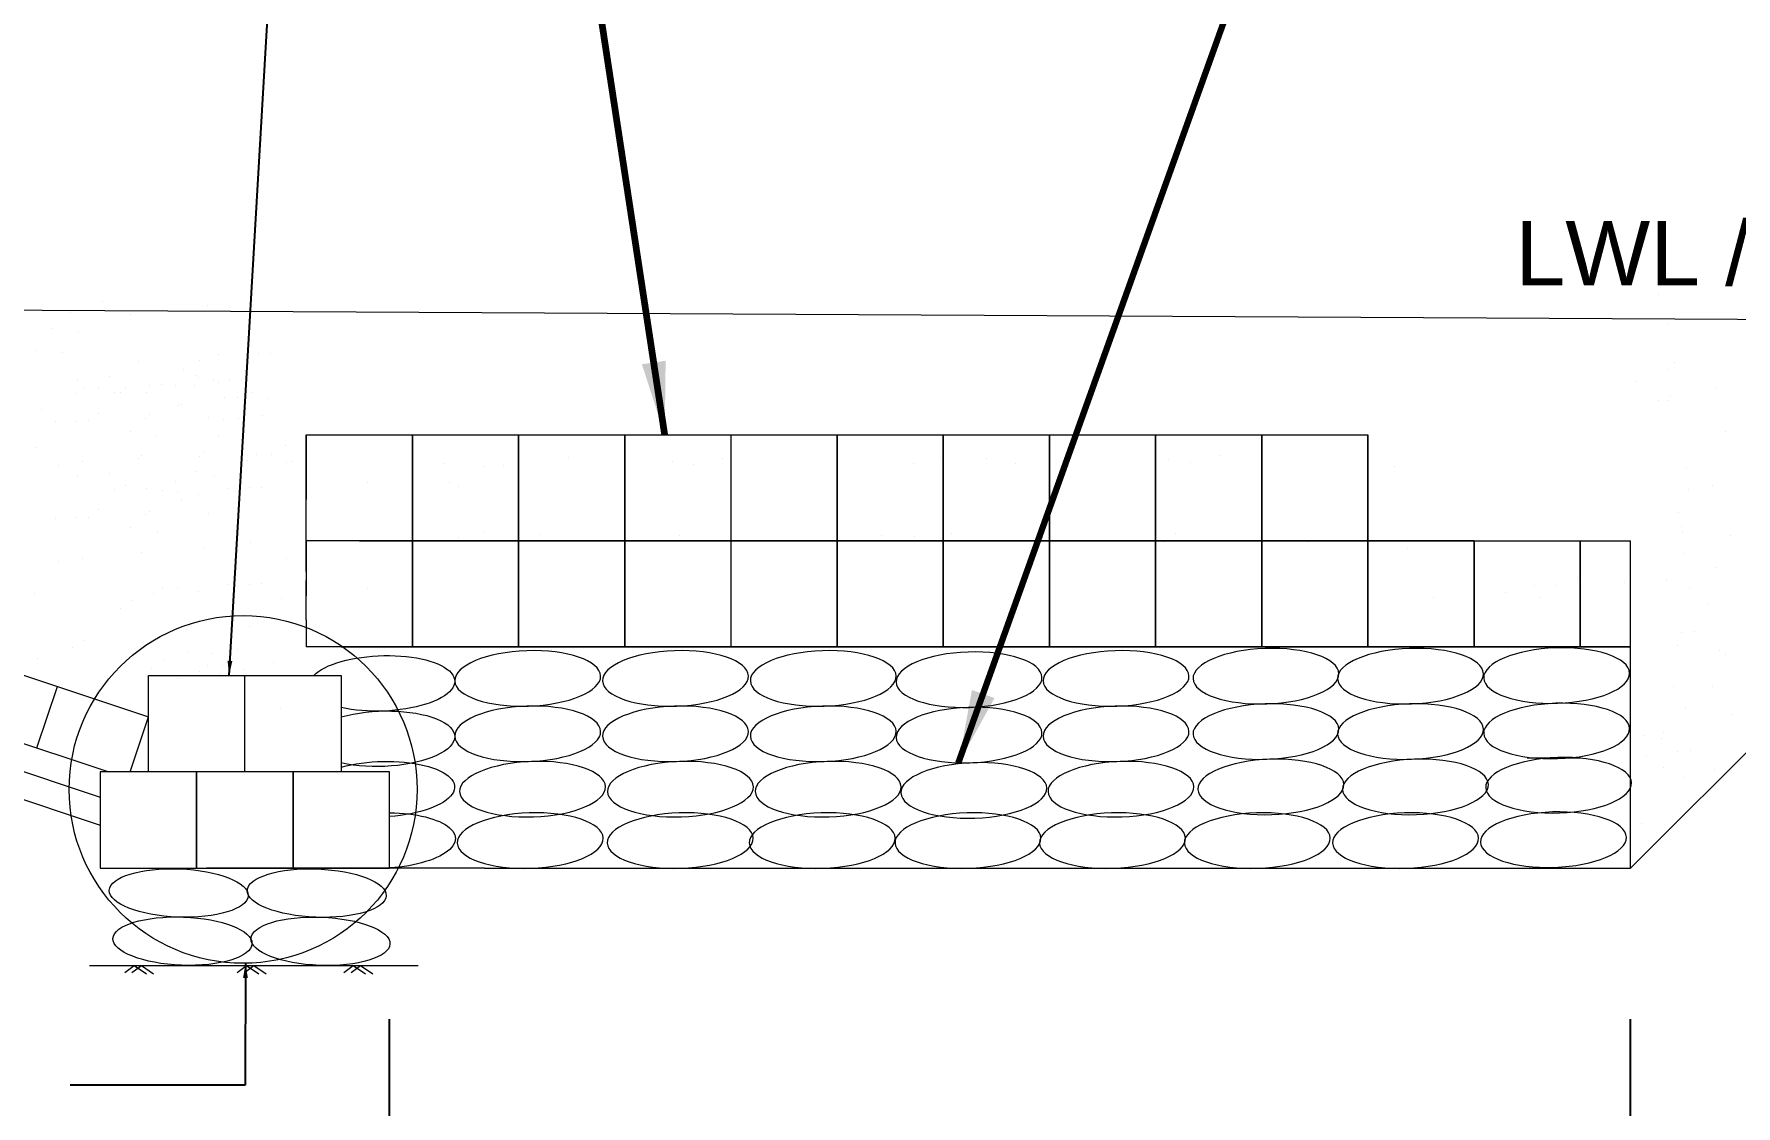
# Model space of a CAD drawing. Header units: inches. Extents: x 15 to 141071, y -30183 to 14738.
# Drawn here: x 70330.1 to 70351.06, y -9490.8 to -9477.59 of the extents above; entities that cross this region are included whole.
import ezdxf

# ---------------------------------------------------------------- set-up
doc = ezdxf.new("R2010")
doc.units = ezdxf.units.IN
doc.header["$MEASUREMENT"] = 0
doc.header["$PDMODE"] = 3
doc.layers.add('LINE', color=7, linetype='Continuous')
doc.styles.add('Arial-200', font='arial.ttf')
doc.styles.get("Standard").update_dxf_attribs({"font": 'arial.ttf'})
doc.dimstyles.get("Standard").update_dxf_attribs({"dimtxt": 0.18, "dimasz": 0.18, "dimexe": 0.18, "dimexo": 0.0625, "dimgap": 0.09, "dimtad": 0, "dimtih": 1, "dimtoh": 1, "dimdec": 4, "dimzin": 0, "dimdsep": 46, "dimtxsty": 'Standard', "dimcen": 0.09, "dimadec": 0, "dimazin": 0, "dimtfac": 1, "dimtdec": 4, "dimtofl": 0, "dimtmove": 0, "dimatfit": 3, "dimfxl": 1, "dimtolj": 1, "dimtzin": 0, "dimarcsym": 0})

# ---------------------------------------------------------------- blocks, each defined once
blk = doc.blocks.new('*D77')
at = {"layer": 'Defpoints', "color": 0, "ltscale": 0.5, "transparency": 16777216}
for p in [(70349.763, -9491.73), (70334.479, -9493.283), (70349.763, -9493.283)]:
    blk.add_point(p, dxfattribs=at)
at = {"layer": 'LINE', "color": 7, "ltscale": 0.5, "transparency": 16777216}
for p, q in [((70334.479, -9492.283), (70334.479, -9489.73)), ((70349.763, -9492.283), (70349.763, -9489.73)), ((70335.379, -9491.73), (70337.233, -9491.73)), ((70348.863, -9491.73), (70347.009, -9491.73))]:
    blk.add_line(p, q, dxfattribs=at)
for points in [[(70335.379, -9491.58), (70335.379, -9491.88), (70334.479, -9491.73)], [(70348.863, -9491.58), (70348.863, -9491.88), (70349.763, -9491.73)]]:
    blk.add_solid(points, dxfattribs=at)
at = {"layer": 'LINE', "color": 7, "lineweight": 20, "ltscale": 0.5, "transparency": 16777216, "insert": (70342.121, -9491.73), "char_height": 1.2, "attachment_point": 5}
blk.add_mtext('\\A1;77 m to 30 m ', dxfattribs=at)

msp = doc.modelspace()

# ---------------------------------------------------------------- linework, layer by layer
at = {"linetype": 'ByBlock', "lineweight": 20, "ltscale": 0.5}
for p, q in [((70333.452204, -9484.213975), (70333.454694, -9482.528997)), ((70333.452204, -9484.213975), (70333.454694, -9482.528997)), ((70333.454256, -9484.810363), (70333.455695, -9483.836416)), ((70333.454256, -9484.810363), (70333.455695, -9483.836416)), ((70349.762928, -9485.143835), (70349.762928, -9483.836416)), ((70349.762928, -9485.143835), (70349.762928, -9483.836416)), ((70349.762928, -9487.871645), (70349.762928, -9484.62637)), ((70349.762928, -9487.871645), (70349.762928, -9484.62637)), ((70335.647192, -9487.871645), (70336.510969, -9487.871645)), ((70335.647192, -9487.871645), (70336.510969, -9487.871645)), ((70330.784561, -9489.069953), (70334.832366, -9489.069953))]:
    msp.add_line(p, q, dxfattribs=at)
at = {"color": 0, "linetype": 'Continuous', "lineweight": 20, "ltscale": 0.5}
for p, q in [((70333.454694, -9482.528997), (70346.528887, -9482.528997)), ((70333.454694, -9482.528997), (70346.528887, -9482.528997)), ((70333.454256, -9484.810363), (70333.454256, -9485.143835)), ((70333.885444, -9485.143835), (70333.454256, -9485.143835)), ((70349.762928, -9485.143839), (70333.885444, -9485.143835)), ((70349.762928, -9485.143839), (70333.885444, -9485.143835)), ((70330.137537, -9486.389447), (70330.390069, -9485.632328)), ((70330.137537, -9486.389447), (70330.390069, -9485.632328)), ((70331.283316, -9486.683645), (70331.509444, -9486.005688)), ((70331.283316, -9486.683645), (70331.509444, -9486.005688))]:
    msp.add_line(p, q, dxfattribs=at)
at = {"linetype": 'ByBlock', "lineweight": 20, "ltscale": 0.5}
for points in [[(70331.509444, -9486.683645), (70331.509444, -9485.495645), (70333.885444, -9485.495645), (70333.885444, -9486.683645), (70332.697444, -9486.683645), (70332.697444, -9485.495645)], [(70331.509444, -9486.683645), (70331.509444, -9485.495645), (70333.885444, -9485.495645), (70333.885444, -9486.683645), (70332.697444, -9486.683645), (70332.697444, -9485.495645)], [(70331.218028, -9489.154798), (70331.334109, -9489.069953), (70331.484586, -9489.171984)], [(70331.307385, -9489.154798), (70331.423466, -9489.069953), (70331.573944, -9489.171984)], [(70332.603026, -9489.154798), (70332.719106, -9489.069953), (70332.869584, -9489.171984)], [(70332.692383, -9489.154798), (70332.808464, -9489.069953), (70332.958941, -9489.171984)], [(70333.91597, -9489.154798), (70334.03205, -9489.069953), (70334.182528, -9489.171984)], [(70334.005327, -9489.154798), (70334.121408, -9489.069953), (70334.271885, -9489.171984)]]:
    msp.add_lwpolyline(points, dxfattribs=at)
for points in [[(70330.915444, -9487.871645), (70332.103444, -9487.871645), (70332.103444, -9486.683645), (70330.915444, -9486.683645)], [(70330.915444, -9487.871645), (70332.103444, -9487.871645), (70332.103444, -9486.683645), (70330.915444, -9486.683645)], [(70332.103444, -9487.871645), (70333.291444, -9487.871645), (70333.291444, -9486.683645), (70332.103444, -9486.683645)], [(70332.103444, -9487.871645), (70333.291444, -9487.871645), (70333.291444, -9486.683645), (70332.103444, -9486.683645)], [(70333.291444, -9487.871645), (70334.479444, -9487.871645), (70334.479444, -9486.683645), (70333.291444, -9486.683645)], [(70333.291444, -9487.871645), (70334.479444, -9487.871645), (70334.479444, -9486.683645), (70333.291444, -9486.683645)]]:
    msp.add_lwpolyline(points, close=True, dxfattribs=at)
at = {"layer": 'LINE', "color": 7, "lineweight": 20, "ltscale": 0.5}
for p, q in [((70307.687143, -9478.059918), (70331.509444, -9486.005688)), ((70307.687143, -9478.059918), (70331.509444, -9486.005688)), ((70307.36747, -9478.794014), (70331.021459, -9486.683645)), ((70307.36747, -9478.794014), (70331.021459, -9486.683645)), ((70307.314162, -9479.122312), (70330.915444, -9486.994363)), ((70307.314162, -9479.122312), (70330.915444, -9486.994363)), ((70307.260855, -9479.45061), (70330.915444, -9487.340441)), ((70307.260855, -9479.45061), (70330.915444, -9487.340441)), ((70330.943986, -9480.886389), (70330.943986, -9480.886389)), ((70330.943986, -9480.886389), (70330.943986, -9480.886389)), ((70332.241209, -9480.932853), (70332.241209, -9480.932853)), ((70332.241209, -9480.932853), (70332.241209, -9480.932853)), ((70350.101507, -9480.804024), (70350.101507, -9480.804024)), ((70350.101507, -9480.804024), (70350.101507, -9480.804024)), ((70330.551274, -9481.017557), (70330.551274, -9481.017557)), ((70330.551274, -9481.017557), (70330.551274, -9481.017557)), ((70331.287142, -9481.045213), (70331.287142, -9481.045213)), ((70331.287142, -9481.045213), (70331.287142, -9481.045213)), ((70349.762928, -9487.871645), (70356.496065, -9481.138509)), ((70349.762928, -9487.871645), (70356.496065, -9481.138509)), ((70350.227557, -9481.153998), (70350.227557, -9481.153998)), ((70350.227557, -9481.153998), (70350.227557, -9481.153998)), ((70330.32493, -9481.219439), (70330.32493, -9481.219439)), ((70330.32493, -9481.219439), (70330.32493, -9481.219439)), ((70330.64733, -9481.272999), (70330.64733, -9481.272999)), ((70330.64733, -9481.272999), (70330.64733, -9481.272999)), ((70330.129164, -9481.494205), (70330.129164, -9481.494205)), ((70330.129164, -9481.494205), (70330.129164, -9481.494205)), ((70330.457398, -9481.520523), (70330.457398, -9481.520523)), ((70330.457398, -9481.520523), (70330.457398, -9481.520523)), ((70332.368434, -9481.535954), (70332.368434, -9481.535954)), ((70332.368434, -9481.535954), (70332.368434, -9481.535954)), ((70332.868292, -9481.530285), (70332.868292, -9481.530285)), ((70332.868292, -9481.530285), (70332.868292, -9481.530285)), ((70333.016721, -9481.523804), (70333.016721, -9481.523804)), ((70333.016721, -9481.523804), (70333.016721, -9481.523804)), ((70331.385289, -9481.628009), (70331.385289, -9481.628009)), ((70331.385289, -9481.628009), (70331.385289, -9481.628009)), ((70331.942931, -9481.73045), (70331.942931, -9481.73045)), ((70331.942931, -9481.73045), (70331.942931, -9481.73045)), ((70332.086352, -9481.79518), (70332.086352, -9481.79518)), ((70332.086352, -9481.79518), (70332.086352, -9481.79518)), ((70332.142007, -9481.614179), (70332.142007, -9481.614179)), ((70332.142007, -9481.614179), (70332.142007, -9481.614179)), ((70332.73307, -9481.655026), (70332.73307, -9481.655026)), ((70332.73307, -9481.655026), (70332.73307, -9481.655026)), ((70350.227902, -9481.726388), (70350.227902, -9481.726388)), ((70350.227902, -9481.726388), (70350.227902, -9481.726388)), ((70350.306461, -9481.638129), (70350.306461, -9481.638129)), ((70350.306461, -9481.638129), (70350.306461, -9481.638129)), ((70330.635758, -9481.853455), (70330.635758, -9481.853455)), ((70330.635758, -9481.853455), (70330.635758, -9481.853455)), ((70330.718005, -9481.954855), (70330.718005, -9481.954855)), ((70330.718005, -9481.954855), (70330.718005, -9481.954855)), ((70330.898581, -9481.961977), (70330.898581, -9481.961977)), ((70330.898581, -9481.961977), (70330.898581, -9481.961977)), ((70331.028299, -9481.816294), (70331.028299, -9481.816294)), ((70331.028299, -9481.816294), (70331.028299, -9481.816294)), ((70331.161092, -9482.002659), (70331.161092, -9482.002659)), ((70331.161092, -9482.002659), (70331.161092, -9482.002659)), ((70331.224751, -9481.96448), (70331.224751, -9481.96448)), ((70331.224751, -9481.96448), (70331.224751, -9481.96448)), ((70331.487263, -9482.005161), (70331.487263, -9482.005161)), ((70331.487263, -9482.005161), (70331.487263, -9482.005161)), ((70331.519522, -9481.91986), (70331.519522, -9481.91986)), ((70331.519522, -9481.91986), (70331.519522, -9481.91986)), ((70331.667951, -9481.91338), (70331.667951, -9481.91338)), ((70331.667951, -9481.91338), (70331.667951, -9481.91338)), ((70331.845693, -9481.922363), (70331.845693, -9481.922363)), ((70331.845693, -9481.922363), (70331.845693, -9481.922363)), ((70332.071778, -9481.922564), (70332.071778, -9481.922564)), ((70332.071778, -9481.922564), (70332.071778, -9481.922564)), ((70332.123304, -9481.828433), (70332.123304, -9481.828433)), ((70332.123304, -9481.828433), (70332.123304, -9481.828433)), ((70332.317648, -9481.84981), (70332.317648, -9481.84981)), ((70332.317648, -9481.84981), (70332.317648, -9481.84981)), ((70332.368535, -9481.882791), (70332.368535, -9481.882791)), ((70332.368535, -9481.882791), (70332.368535, -9481.882791)), ((70332.510359, -9481.864888), (70332.510359, -9481.864888)), ((70332.510359, -9481.864888), (70332.510359, -9481.864888)), ((70332.658788, -9481.858408), (70332.658788, -9481.858408)), ((70332.658788, -9481.858408), (70332.658788, -9481.858408)), ((70332.789733, -9482.003868), (70332.789733, -9482.003868)), ((70332.789733, -9482.003868), (70332.789733, -9482.003868)), ((70349.834876, -9481.873799), (70349.834876, -9481.873799)), ((70349.834876, -9481.873799), (70349.834876, -9481.873799)), ((70350.803151, -9481.960664), (70350.803151, -9481.960664)), ((70350.803151, -9481.960664), (70350.803151, -9481.960664)), ((70330.608483, -9482.02629), (70330.608483, -9482.02629)), ((70330.608483, -9482.02629), (70330.608483, -9482.02629)), ((70331.088633, -9482.014619), (70331.088633, -9482.014619)), ((70331.088633, -9482.014619), (70331.088633, -9482.014619)), ((70331.881846, -9482.170088), (70331.881846, -9482.170088)), ((70331.881846, -9482.170088), (70331.881846, -9482.170088)), ((70331.91152, -9482.152116), (70331.91152, -9482.152116)), ((70331.91152, -9482.152116), (70331.91152, -9482.152116)), ((70332.45263, -9482.072579), (70332.45263, -9482.072579)), ((70332.45263, -9482.072579), (70332.45263, -9482.072579)), ((70332.601059, -9482.066098), (70332.601059, -9482.066098)), ((70332.601059, -9482.066098), (70332.601059, -9482.066098)), ((70332.678593, -9482.126381), (70332.678593, -9482.126381)), ((70332.678593, -9482.126381), (70332.678593, -9482.126381)), ((70332.973521, -9482.079501), (70332.973521, -9482.079501)), ((70332.973521, -9482.079501), (70332.973521, -9482.079501)), ((70350.101507, -9482.111444), (70350.101507, -9482.111444)), ((70350.101507, -9482.111444), (70350.101507, -9482.111444)), ((70350.227902, -9482.111712), (70350.227902, -9482.111712)), ((70350.227902, -9482.111712), (70350.227902, -9482.111712)), ((70350.253084, -9482.042024), (70350.253084, -9482.042024)), ((70350.253084, -9482.042024), (70350.253084, -9482.042024)), ((70330.193062, -9482.221075), (70330.193062, -9482.221075)), ((70330.193062, -9482.221075), (70330.193062, -9482.221075)), ((70330.361544, -9482.368851), (70330.361544, -9482.368851)), ((70330.361544, -9482.368851), (70330.361544, -9482.368851)), ((70330.624178, -9482.363913), (70330.624178, -9482.363913)), ((70330.624178, -9482.363913), (70330.624178, -9482.363913)), ((70330.772607, -9482.357433), (70330.772607, -9482.357433)), ((70330.772607, -9482.357433), (70330.772607, -9482.357433)), ((70330.8987, -9482.262143), (70330.8987, -9482.262143)), ((70330.8987, -9482.262143), (70330.8987, -9482.262143)), ((70331.473192, -9482.326845), (70331.473192, -9482.326845)), ((70331.473192, -9482.326845), (70331.473192, -9482.326845)), ((70331.518807, -9482.283284), (70331.518807, -9482.283284)), ((70331.518807, -9482.283284), (70331.518807, -9482.283284)), ((70332.254675, -9482.31094), (70332.254675, -9482.31094)), ((70332.254675, -9482.31094), (70332.254675, -9482.31094)), ((70332.4318, -9482.338471), (70332.4318, -9482.338471)), ((70332.4318, -9482.338471), (70332.4318, -9482.338471)), ((70332.620864, -9482.334071), (70332.620864, -9482.334071)), ((70332.620864, -9482.334071), (70332.620864, -9482.334071)), ((70332.915792, -9482.287192), (70332.915792, -9482.287192)), ((70332.915792, -9482.287192), (70332.915792, -9482.287192)), ((70331.292463, -9482.485166), (70331.292463, -9482.485166)), ((70331.292463, -9482.485166), (70331.292463, -9482.485166)), ((70331.614864, -9482.538726), (70331.614864, -9482.538726)), ((70331.614864, -9482.538726), (70331.614864, -9482.538726)), ((70332.374071, -9482.546162), (70332.374071, -9482.546162)), ((70332.374071, -9482.546162), (70332.374071, -9482.546162)), ((70333.454694, -9482.528997), (70333.454694, -9483.182706)), ((70333.454694, -9482.528997), (70333.454694, -9483.182706)), ((70334.762113, -9482.528997), (70334.762113, -9483.182706)), ((70334.762113, -9483.182706), (70334.762113, -9482.528997)), ((70334.762113, -9482.528997), (70334.762113, -9483.182706)), ((70334.762113, -9483.182706), (70334.762113, -9482.528997)), ((70336.069533, -9482.528997), (70336.069533, -9483.182706)), ((70336.069533, -9483.182706), (70336.069533, -9482.528997)), ((70336.069533, -9482.528997), (70336.069533, -9483.182706)), ((70336.069533, -9483.182706), (70336.069533, -9482.528997)), ((70337.376952, -9482.528997), (70337.376952, -9483.182707)), ((70337.376952, -9483.182707), (70337.376952, -9482.528997)), ((70337.376952, -9482.528997), (70337.376952, -9483.182707)), ((70337.376952, -9483.182707), (70337.376952, -9482.528997)), ((70338.684371, -9482.528997), (70338.684371, -9483.182707)), ((70338.684371, -9482.528997), (70338.684371, -9483.182707)), ((70339.99179, -9482.528997), (70339.99179, -9483.182706)), ((70339.99179, -9483.182707), (70339.99179, -9482.528997)), ((70339.99179, -9482.528997), (70339.99179, -9483.182706)), ((70339.99179, -9483.182707), (70339.99179, -9482.528997)), ((70341.29921, -9483.182707), (70341.29921, -9482.528997)), ((70341.29921, -9482.528997), (70341.29921, -9483.182706)), ((70341.29921, -9483.182707), (70341.29921, -9482.528997)), ((70341.29921, -9482.528997), (70341.29921, -9483.182706)), ((70342.606629, -9483.182707), (70342.606629, -9482.528997)), ((70342.606629, -9482.528997), (70342.606629, -9483.182706)), ((70342.606629, -9483.182707), (70342.606629, -9482.528997)), ((70342.606629, -9482.528997), (70342.606629, -9483.182706)), ((70343.914048, -9482.528997), (70343.914048, -9483.182707)), ((70343.914048, -9483.182707), (70343.914048, -9482.528997)), ((70343.914048, -9482.528997), (70343.914048, -9483.182707)), ((70343.914048, -9483.182707), (70343.914048, -9482.528997)), ((70345.221467, -9482.528997), (70345.221467, -9483.182707)), ((70345.221467, -9483.182707), (70345.221467, -9482.528997)), ((70345.221467, -9482.528997), (70345.221467, -9483.182707)), ((70345.221467, -9483.182707), (70345.221467, -9482.528997)), ((70346.528887, -9483.182707), (70346.528887, -9482.528997)), ((70346.528887, -9482.528997), (70346.528887, -9483.182707)), ((70346.528887, -9483.182707), (70346.528887, -9482.528997)), ((70346.528887, -9482.528997), (70346.528887, -9483.182707)), ((70350.93013, -9482.49394), (70350.93013, -9482.49394)), ((70350.93013, -9482.49394), (70350.93013, -9482.49394)), ((70330.130089, -9482.682205), (70330.130089, -9482.682205)), ((70330.130089, -9482.682205), (70330.130089, -9482.682205)), ((70331.386214, -9482.816009), (70331.386214, -9482.816009)), ((70331.386214, -9482.816009), (70331.386214, -9482.816009)), ((70331.424932, -9482.78625), (70331.424932, -9482.78625)), ((70331.424932, -9482.78625), (70331.424932, -9482.78625)), ((70332.142932, -9482.802179), (70332.142932, -9482.802179)), ((70332.142932, -9482.802179), (70332.142932, -9482.802179)), ((70332.199743, -9482.74539), (70332.199743, -9482.74539)), ((70332.199743, -9482.74539), (70332.199743, -9482.74539)), ((70332.733994, -9482.843026), (70332.733994, -9482.843026)), ((70332.733994, -9482.843026), (70332.733994, -9482.843026)), ((70332.843516, -9482.771591), (70332.843516, -9482.771591)), ((70332.843516, -9482.771591), (70332.843516, -9482.771591)), ((70333.024092, -9482.778713), (70333.024092, -9482.778713)), ((70333.024092, -9482.778713), (70333.024092, -9482.778713)), ((70333.193024, -9482.661874), (70333.193024, -9482.661874)), ((70333.193024, -9482.661874), (70333.193024, -9482.661874)), ((70333.453769, -9482.648416), (70333.453769, -9482.942112)), ((70333.453769, -9482.648416), (70333.453769, -9482.942112)), ((70333.453769, -9482.671858), (70333.453769, -9483.325568)), ((70333.453769, -9482.671858), (70333.453769, -9483.325568)), ((70336.687535, -9482.809265), (70336.687535, -9482.809265)), ((70336.687535, -9482.809265), (70336.687535, -9482.809265)), ((70338.582822, -9482.818878), (70338.582822, -9482.818878)), ((70338.582822, -9482.818878), (70338.582822, -9482.818878)), ((70341.265503, -9482.803672), (70341.265503, -9482.803672)), ((70341.265503, -9482.803672), (70341.265503, -9482.803672)), ((70341.834223, -9482.821358), (70341.834223, -9482.821358)), ((70341.834223, -9482.821358), (70341.834223, -9482.821358)), ((70344.076798, -9482.828325), (70344.076798, -9482.828325)), ((70344.076798, -9482.828325), (70344.076798, -9482.828325)), ((70344.697739, -9482.786207), (70344.697739, -9482.786207)), ((70344.697739, -9482.786207), (70344.697739, -9482.786207)), ((70330.403068, -9482.908064), (70330.403068, -9482.908064)), ((70330.403068, -9482.908064), (70330.403068, -9482.908064)), ((70330.636683, -9483.041455), (70330.636683, -9483.041455)), ((70330.636683, -9483.041455), (70330.636683, -9483.041455)), ((70330.692967, -9482.862188), (70330.692967, -9482.862188)), ((70330.692967, -9482.862188), (70330.692967, -9482.862188)), ((70331.029224, -9483.004294), (70331.029224, -9483.004294)), ((70331.029224, -9483.004294), (70331.029224, -9483.004294)), ((70332.087276, -9482.98318), (70332.087276, -9482.98318)), ((70332.087276, -9482.98318), (70332.087276, -9482.98318)), ((70332.318573, -9483.03781), (70332.318573, -9483.03781)), ((70332.318573, -9483.03781), (70332.318573, -9483.03781)), ((70333.214144, -9482.866564), (70333.214144, -9482.866564)), ((70333.214144, -9482.866564), (70333.214144, -9482.866564)), ((70333.286603, -9482.854604), (70333.286603, -9482.854604)), ((70333.286603, -9482.854604), (70333.286603, -9482.854604)), ((70335.149435, -9482.885776), (70335.149435, -9482.885776)), ((70335.149435, -9482.885776), (70335.149435, -9482.885776)), ((70335.648524, -9482.923521), (70335.648524, -9482.923521)), ((70335.648524, -9482.923521), (70335.648524, -9482.923521)), ((70335.885302, -9482.913432), (70335.885302, -9482.913432)), ((70335.885302, -9482.913432), (70335.885302, -9482.913432)), ((70336.069856, -9482.891985), (70336.069856, -9482.891985)), ((70336.069856, -9482.891985), (70336.069856, -9482.891985)), ((70337.961881, -9482.860995), (70337.961881, -9482.860995)), ((70337.961881, -9482.860995), (70337.961881, -9482.860995)), ((70338.224392, -9482.901677), (70338.224392, -9482.901677)), ((70338.224392, -9482.901677), (70338.224392, -9482.901677)), ((70340.929171, -9482.884701), (70340.929171, -9482.884701)), ((70340.929171, -9482.884701), (70340.929171, -9482.884701)), ((70342.188863, -9482.880274), (70342.188863, -9482.880274)), ((70342.188863, -9482.880274), (70342.188863, -9482.880274)), ((70342.839329, -9482.923521), (70342.839329, -9482.923521)), ((70342.839329, -9482.923521), (70342.839329, -9482.923521)), ((70344.339309, -9482.869006), (70344.339309, -9482.869006)), ((70344.339309, -9482.869006), (70344.339309, -9482.869006)), ((70345.21541, -9482.893226), (70345.21541, -9482.893226)), ((70345.21541, -9482.893226), (70345.21541, -9482.893226)), ((70346.850948, -9482.919017), (70346.850948, -9482.919017)), ((70346.850948, -9482.919017), (70346.850948, -9482.919017)), ((70350.45489, -9482.939068), (70350.45489, -9482.939068)), ((70350.45489, -9482.939068), (70350.45489, -9482.939068)), ((70331.089558, -9483.202619), (70331.089558, -9483.202619)), ((70331.089558, -9483.202619), (70331.089558, -9483.202619)), ((70331.225676, -9483.15248), (70331.225676, -9483.15248)), ((70331.225676, -9483.15248), (70331.225676, -9483.15248)), ((70331.488187, -9483.193161), (70331.488187, -9483.193161)), ((70331.488187, -9483.193161), (70331.488187, -9483.193161)), ((70331.685539, -9483.220582), (70331.685539, -9483.220582)), ((70331.685539, -9483.220582), (70331.685539, -9483.220582)), ((70331.846617, -9483.110363), (70331.846617, -9483.110363)), ((70331.846617, -9483.110363), (70331.846617, -9483.110363)), ((70331.866114, -9483.227704), (70331.866114, -9483.227704)), ((70331.866114, -9483.227704), (70331.866114, -9483.227704)), ((70332.487055, -9483.185587), (70332.487055, -9483.185587)), ((70332.487055, -9483.185587), (70332.487055, -9483.185587)), ((70332.749689, -9483.180649), (70332.749689, -9483.180649)), ((70332.749689, -9483.180649), (70332.749689, -9483.180649)), ((70332.898118, -9483.174168), (70332.898118, -9483.174168)), ((70332.898118, -9483.174168), (70332.898118, -9483.174168)), ((70334.213707, -9483.119264), (70334.213707, -9483.119264)), ((70334.213707, -9483.119264), (70334.213707, -9483.119264)), ((70334.762113, -9483.182706), (70334.762113, -9483.836416)), ((70334.762113, -9483.836416), (70334.762113, -9483.182706)), ((70334.762113, -9483.182706), (70334.762113, -9483.836416)), ((70334.762113, -9483.836416), (70334.762113, -9483.182706)), ((70335.217564, -9483.113447), (70335.217564, -9483.113447)), ((70335.217564, -9483.113447), (70335.217564, -9483.113447)), ((70335.329417, -9483.170782), (70335.329417, -9483.170782)), ((70335.329417, -9483.170782), (70335.329417, -9483.170782)), ((70336.069533, -9483.182706), (70336.069533, -9483.836416)), ((70336.069533, -9483.836416), (70336.069533, -9483.182706)), ((70336.069533, -9483.182706), (70336.069533, -9483.836416)), ((70336.069533, -9483.836416), (70336.069533, -9483.182706)), ((70337.376952, -9483.182707), (70337.376952, -9483.836416)), ((70337.376952, -9483.836416), (70337.376952, -9483.182707)), ((70337.376952, -9483.182707), (70337.376952, -9483.836416)), ((70337.376952, -9483.836416), (70337.376952, -9483.182707)), ((70338.684371, -9483.182707), (70338.684371, -9483.836416)), ((70338.684371, -9483.182707), (70338.684371, -9483.836416)), ((70339.99179, -9483.182706), (70339.99179, -9483.836416)), ((70339.99179, -9483.182706), (70339.99179, -9483.836416)), ((70339.99179, -9483.836416), (70339.99179, -9483.182707)), ((70339.99179, -9483.836416), (70339.99179, -9483.182707)), ((70341.29921, -9483.182706), (70341.29921, -9483.836416)), ((70341.29921, -9483.182706), (70341.29921, -9483.836416)), ((70341.29921, -9483.836416), (70341.29921, -9483.182707)), ((70341.29921, -9483.836416), (70341.29921, -9483.182707)), ((70342.606629, -9483.182706), (70342.606629, -9483.836416)), ((70342.606629, -9483.182706), (70342.606629, -9483.836416)), ((70342.606629, -9483.836416), (70342.606629, -9483.182707)), ((70342.606629, -9483.836416), (70342.606629, -9483.182707)), ((70343.914048, -9483.182707), (70343.914048, -9483.836416)), ((70343.914048, -9483.836416), (70343.914048, -9483.182707)), ((70343.914048, -9483.182707), (70343.914048, -9483.836416)), ((70343.914048, -9483.836416), (70343.914048, -9483.182707)), ((70345.221467, -9483.182707), (70345.221467, -9483.836416)), ((70345.221467, -9483.836416), (70345.221467, -9483.182707)), ((70345.221467, -9483.182707), (70345.221467, -9483.836416)), ((70345.221467, -9483.836416), (70345.221467, -9483.182707)), ((70346.528887, -9483.836416), (70346.528887, -9483.182707)), ((70346.528887, -9483.182707), (70346.528887, -9483.836416)), ((70346.528887, -9483.836416), (70346.528887, -9483.182707)), ((70346.528887, -9483.182707), (70346.528887, -9483.836416)), ((70350.474695, -9483.207041), (70350.474695, -9483.207041)), ((70350.474695, -9483.207041), (70350.474695, -9483.207041)), ((70350.769622, -9483.160161), (70350.769622, -9483.160161)), ((70350.769622, -9483.160161), (70350.769622, -9483.160161)), ((70330.899625, -9483.450143), (70330.899625, -9483.450143)), ((70330.899625, -9483.450143), (70330.899625, -9483.450143)), ((70331.519732, -9483.471284), (70331.519732, -9483.471284)), ((70331.519732, -9483.471284), (70331.519732, -9483.471284)), ((70331.912445, -9483.340116), (70331.912445, -9483.340116)), ((70331.912445, -9483.340116), (70331.912445, -9483.340116)), ((70332.128625, -9483.268386), (70332.128625, -9483.268386)), ((70332.128625, -9483.268386), (70332.128625, -9483.268386)), ((70330.362469, -9483.556851), (70330.362469, -9483.556851)), ((70330.362469, -9483.556851), (70330.362469, -9483.556851)), ((70330.625103, -9483.551913), (70330.625103, -9483.551913)), ((70330.625103, -9483.551913), (70330.625103, -9483.551913)), ((70330.773532, -9483.545433), (70330.773532, -9483.545433)), ((70330.773532, -9483.545433), (70330.773532, -9483.545433)), ((70331.293388, -9483.673166), (70331.293388, -9483.673166)), ((70331.293388, -9483.673166), (70331.293388, -9483.673166)), ((70331.474117, -9483.514845), (70331.474117, -9483.514845)), ((70331.474117, -9483.514845), (70331.474117, -9483.514845)), ((70332.2556, -9483.49894), (70332.2556, -9483.49894)), ((70332.2556, -9483.49894), (70332.2556, -9483.49894)), ((70350.348644, -9483.487334), (70350.348644, -9483.487334)), ((70350.348644, -9483.487334), (70350.348644, -9483.487334)), ((70350.393348, -9483.659292), (70350.393348, -9483.659292)), ((70350.393348, -9483.659292), (70350.393348, -9483.659292)), ((70331.615789, -9483.726726), (70331.615789, -9483.726726)), ((70331.615789, -9483.726726), (70331.615789, -9483.726726)), ((70332.762194, -9483.85819), (70332.762194, -9483.85819)), ((70332.762194, -9483.85819), (70332.762194, -9483.85819)), ((70333.454694, -9483.836416), (70333.454694, -9484.130112)), ((70334.108404, -9483.836416), (70333.454694, -9483.836416)), ((70333.454694, -9483.836416), (70333.454694, -9484.130112)), ((70334.108404, -9483.836416), (70333.454694, -9483.836416)), ((70333.454694, -9483.859858), (70333.454694, -9484.513568)), ((70333.454694, -9483.859858), (70333.454694, -9484.513568)), ((70334.762113, -9483.836416), (70334.108404, -9483.836416)), ((70334.108404, -9483.836416), (70334.762113, -9483.836416)), ((70334.762113, -9483.836416), (70334.108404, -9483.836416)), ((70334.108404, -9483.836416), (70334.762113, -9483.836416)), ((70334.762113, -9483.836416), (70334.762113, -9484.490126)), ((70335.415823, -9483.836416), (70334.762113, -9483.836416)), ((70334.762113, -9484.490126), (70334.762113, -9483.836416)), ((70334.762113, -9483.836416), (70335.415823, -9483.836416)), ((70334.762113, -9483.836416), (70334.762113, -9484.490126)), ((70335.415823, -9483.836416), (70334.762113, -9483.836416)), ((70334.762113, -9484.490126), (70334.762113, -9483.836416)), ((70334.762113, -9483.836416), (70335.415823, -9483.836416)), ((70335.329417, -9483.801049), (70335.329417, -9483.801049)), ((70335.329417, -9483.801049), (70335.329417, -9483.801049)), ((70336.069533, -9483.836416), (70335.415823, -9483.836416)), ((70335.415823, -9483.836416), (70336.069533, -9483.836416)), ((70336.069533, -9483.836416), (70335.415823, -9483.836416)), ((70335.415823, -9483.836416), (70336.069533, -9483.836416)), ((70335.648524, -9483.730305), (70335.648524, -9483.730305)), ((70335.648524, -9483.730305), (70335.648524, -9483.730305)), ((70336.069533, -9483.836416), (70336.069533, -9484.490126)), ((70336.723242, -9483.836416), (70336.069533, -9483.836416)), ((70336.069533, -9484.490126), (70336.069533, -9483.836416)), ((70336.069533, -9483.836416), (70336.723242, -9483.836416)), ((70336.069533, -9483.836416), (70336.069533, -9484.490126)), ((70336.723242, -9483.836416), (70336.069533, -9483.836416)), ((70336.069533, -9484.490126), (70336.069533, -9483.836416)), ((70336.069533, -9483.836416), (70336.723242, -9483.836416)), ((70336.252975, -9483.838077), (70336.252975, -9483.838077)), ((70336.252975, -9483.838077), (70336.252975, -9483.838077)), ((70336.325796, -9483.753539), (70336.325796, -9483.753539)), ((70336.325796, -9483.753539), (70336.325796, -9483.753539)), ((70336.491691, -9483.832952), (70336.491691, -9483.832952)), ((70336.491691, -9483.832952), (70336.491691, -9483.832952)), ((70337.376952, -9483.836416), (70336.723242, -9483.836416)), ((70336.723242, -9483.836416), (70337.376952, -9483.836416)), ((70337.376952, -9483.836416), (70336.723242, -9483.836416)), ((70336.723242, -9483.836416), (70337.376952, -9483.836416)), ((70337.376952, -9483.836416), (70337.376952, -9484.490126)), ((70338.030662, -9483.836416), (70337.376952, -9483.836416)), ((70337.376952, -9484.490126), (70337.376952, -9483.836416)), ((70337.376952, -9483.836416), (70338.030662, -9483.836416)), ((70337.376952, -9483.836416), (70337.376952, -9484.490126)), ((70338.030662, -9483.836416), (70337.376952, -9483.836416)), ((70337.376952, -9484.490126), (70337.376952, -9483.836416)), ((70337.376952, -9483.836416), (70338.030662, -9483.836416)), ((70338.684371, -9483.836416), (70338.030662, -9483.836416)), ((70338.030662, -9483.836416), (70338.684371, -9483.836416)), ((70338.684371, -9483.836416), (70338.030662, -9483.836416)), ((70338.030662, -9483.836416), (70338.684371, -9483.836416)), ((70338.048715, -9483.776476), (70338.048715, -9483.776476)), ((70338.048715, -9483.776476), (70338.048715, -9483.776476)), ((70338.684371, -9483.836416), (70338.684371, -9484.490126)), ((70339.338081, -9483.836416), (70338.684371, -9483.836416)), ((70338.684371, -9483.836416), (70339.338081, -9483.836416)), ((70338.684371, -9483.836416), (70338.684371, -9484.490126)), ((70339.338081, -9483.836416), (70338.684371, -9483.836416)), ((70338.684371, -9483.836416), (70339.338081, -9483.836416)), ((70339.99179, -9483.836416), (70339.338081, -9483.836416)), ((70339.338081, -9483.836416), (70339.99179, -9483.836416)), ((70339.99179, -9483.836416), (70339.338081, -9483.836416)), ((70339.338081, -9483.836416), (70339.99179, -9483.836416)), ((70339.99179, -9483.836416), (70339.99179, -9484.490126)), ((70340.6455, -9483.836416), (70339.99179, -9483.836416)), ((70339.99179, -9484.490126), (70339.99179, -9483.836416)), ((70339.99179, -9483.836416), (70340.6455, -9483.836416)), ((70339.99179, -9483.836416), (70339.99179, -9484.490126)), ((70340.6455, -9483.836416), (70339.99179, -9483.836416)), ((70339.99179, -9484.490126), (70339.99179, -9483.836416)), ((70339.99179, -9483.836416), (70340.6455, -9483.836416)), ((70340.062296, -9483.841968), (70340.062296, -9483.841968)), ((70340.062296, -9483.841968), (70340.062296, -9483.841968)), ((70340.540024, -9483.774521), (70340.540024, -9483.774521)), ((70340.540024, -9483.774521), (70340.540024, -9483.774521)), ((70341.29921, -9483.836416), (70340.6455, -9483.836416)), ((70340.6455, -9483.836416), (70341.29921, -9483.836416)), ((70341.29921, -9483.836416), (70340.6455, -9483.836416)), ((70340.6455, -9483.836416), (70341.29921, -9483.836416)), ((70340.938836, -9483.784676), (70340.938836, -9483.784676)), ((70340.938836, -9483.784676), (70340.938836, -9483.784676)), ((70341.29921, -9484.490126), (70341.29921, -9483.836416)), ((70341.29921, -9483.836416), (70341.29921, -9484.490126)), ((70341.952919, -9483.836416), (70341.29921, -9483.836416)), ((70341.29921, -9483.836416), (70341.952919, -9483.836416)), ((70341.29921, -9484.490126), (70341.29921, -9483.836416)), ((70341.29921, -9483.836416), (70341.29921, -9484.490126)), ((70341.952919, -9483.836416), (70341.29921, -9483.836416)), ((70341.29921, -9483.836416), (70341.952919, -9483.836416)), ((70341.404513, -9483.749531), (70341.404513, -9483.749531)), ((70341.404513, -9483.749531), (70341.404513, -9483.749531)), ((70342.606629, -9483.836416), (70341.952919, -9483.836416)), ((70341.952919, -9483.836416), (70342.606629, -9483.836416)), ((70342.606629, -9483.836416), (70341.952919, -9483.836416)), ((70341.952919, -9483.836416), (70342.606629, -9483.836416)), ((70342.520222, -9483.801049), (70342.520222, -9483.801049)), ((70342.520222, -9483.801049), (70342.520222, -9483.801049)), ((70342.606629, -9484.490126), (70342.606629, -9483.836416)), ((70342.606629, -9483.836416), (70342.606629, -9484.490126)), ((70343.260338, -9483.836416), (70342.606629, -9483.836416)), ((70342.606629, -9483.836416), (70343.260338, -9483.836416)), ((70342.606629, -9484.490126), (70342.606629, -9483.836416)), ((70342.606629, -9483.836416), (70342.606629, -9484.490126)), ((70343.260338, -9483.836416), (70342.606629, -9483.836416)), ((70342.606629, -9483.836416), (70343.260338, -9483.836416)), ((70343.914048, -9483.836416), (70343.260338, -9483.836416)), ((70343.260338, -9483.836416), (70343.914048, -9483.836416)), ((70343.914048, -9483.836416), (70343.260338, -9483.836416)), ((70343.260338, -9483.836416), (70343.914048, -9483.836416)), ((70343.914048, -9483.836416), (70343.914048, -9484.490126)), ((70344.567758, -9483.836416), (70343.914048, -9483.836416)), ((70343.914048, -9484.490126), (70343.914048, -9483.836416)), ((70343.914048, -9483.836416), (70344.567758, -9483.836416)), ((70343.914048, -9483.836416), (70343.914048, -9484.490126)), ((70344.567758, -9483.836416), (70343.914048, -9483.836416)), ((70343.914048, -9484.490126), (70343.914048, -9483.836416)), ((70343.914048, -9483.836416), (70344.567758, -9483.836416)), ((70344.012642, -9483.85001), (70344.012642, -9483.85001)), ((70344.012642, -9483.85001), (70344.012642, -9483.85001)), ((70344.163632, -9483.743805), (70344.163632, -9483.743805)), ((70344.163632, -9483.743805), (70344.163632, -9483.743805)), ((70345.221467, -9483.836416), (70344.567758, -9483.836416)), ((70344.567758, -9483.836416), (70345.221467, -9483.836416)), ((70345.221467, -9483.836416), (70344.567758, -9483.836416)), ((70344.567758, -9483.836416), (70345.221467, -9483.836416)), ((70345.221467, -9483.836416), (70345.221467, -9484.490126)), ((70345.875177, -9483.836416), (70345.221467, -9483.836416)), ((70345.221467, -9484.490126), (70345.221467, -9483.836416)), ((70345.221467, -9483.836416), (70345.875177, -9483.836416)), ((70345.221467, -9483.836416), (70345.221467, -9484.490126)), ((70345.875177, -9483.836416), (70345.221467, -9483.836416)), ((70345.221467, -9484.490126), (70345.221467, -9483.836416)), ((70345.221467, -9483.836416), (70345.875177, -9483.836416)), ((70345.801474, -9483.849397), (70345.801474, -9483.849397)), ((70345.801474, -9483.849397), (70345.801474, -9483.849397)), ((70346.528887, -9483.836416), (70345.875177, -9483.836416)), ((70345.875177, -9483.836416), (70346.528887, -9483.836416)), ((70346.528887, -9483.836416), (70345.875177, -9483.836416)), ((70345.875177, -9483.836416), (70346.528887, -9483.836416)), ((70346.528887, -9484.490126), (70346.528887, -9483.836416)), ((70346.528887, -9483.836416), (70346.528887, -9484.490126)), ((70347.182596, -9483.836416), (70346.528887, -9483.836416)), ((70346.528887, -9483.836416), (70347.182596, -9483.836416)), ((70346.528887, -9484.490126), (70346.528887, -9483.836416)), ((70346.528887, -9483.836416), (70346.528887, -9484.490126)), ((70347.182596, -9483.836416), (70346.528887, -9483.836416)), ((70346.528887, -9483.836416), (70347.182596, -9483.836416)), ((70347.836306, -9483.836416), (70347.182596, -9483.836416)), ((70347.182596, -9483.836416), (70347.836306, -9483.836416)), ((70347.836306, -9483.836416), (70347.182596, -9483.836416)), ((70347.182596, -9483.836416), (70349.762928, -9483.836416)), ((70347.836306, -9484.490126), (70347.836306, -9483.836416)), ((70347.836306, -9483.836416), (70347.836306, -9484.490126)), ((70347.836306, -9484.490126), (70347.836306, -9483.836416)), ((70347.836306, -9483.836416), (70347.836306, -9484.490126)), ((70349.143725, -9484.490126), (70349.143725, -9483.836416)), ((70349.143725, -9483.836416), (70349.143725, -9484.490126)), ((70349.143725, -9484.490126), (70349.143725, -9483.836416)), ((70349.143725, -9483.836416), (70349.143725, -9484.490126)), ((70350.401513, -9483.728286), (70350.401513, -9483.728286)), ((70350.401513, -9483.728286), (70350.401513, -9483.728286)), ((70350.990086, -9483.775252), (70350.990086, -9483.775252)), ((70350.990086, -9483.775252), (70350.990086, -9483.775252)), ((70330.403993, -9484.096064), (70330.403993, -9484.096064)), ((70330.403993, -9484.096064), (70330.403993, -9484.096064)), ((70330.693892, -9484.050188), (70330.693892, -9484.050188)), ((70330.693892, -9484.050188), (70330.693892, -9484.050188)), ((70331.425856, -9483.97425), (70331.425856, -9483.97425)), ((70331.425856, -9483.97425), (70331.425856, -9483.97425)), ((70332.200668, -9483.93339), (70332.200668, -9483.93339)), ((70332.200668, -9483.93339), (70332.200668, -9483.93339)), ((70333.215068, -9484.054564), (70333.215068, -9484.054564)), ((70333.215068, -9484.054564), (70333.215068, -9484.054564)), ((70347.018741, -9483.927309), (70347.018741, -9483.927309)), ((70347.018741, -9483.927309), (70347.018741, -9483.927309)), ((70350.421317, -9483.99626), (70350.421317, -9483.99626)), ((70350.421317, -9483.99626), (70350.421317, -9483.99626)), ((70349.113561, -9484.282587), (70349.113561, -9484.282587)), ((70349.113561, -9484.282587), (70349.113561, -9484.282587)), ((70350.207679, -9484.31416), (70350.207679, -9484.31416)), ((70350.207679, -9484.31416), (70350.207679, -9484.31416)), ((70350.826831, -9484.168894), (70350.826831, -9484.168894)), ((70350.826831, -9484.168894), (70350.826831, -9484.168894)), ((70330.107337, -9484.482674), (70330.107337, -9484.482674)), ((70330.107337, -9484.482674), (70330.107337, -9484.482674)), ((70331.576942, -9484.480017), (70331.576942, -9484.480017)), ((70331.576942, -9484.480017), (70331.576942, -9484.480017)), ((70331.686464, -9484.408582), (70331.686464, -9484.408582)), ((70331.686464, -9484.408582), (70331.686464, -9484.408582)), ((70331.867039, -9484.415704), (70331.867039, -9484.415704)), ((70331.867039, -9484.415704), (70331.867039, -9484.415704)), ((70332.12955, -9484.456386), (70332.12955, -9484.456386)), ((70332.12955, -9484.456386), (70332.12955, -9484.456386)), ((70332.48798, -9484.373587), (70332.48798, -9484.373587)), ((70332.48798, -9484.373587), (70332.48798, -9484.373587)), ((70332.750614, -9484.368649), (70332.750614, -9484.368649)), ((70332.750614, -9484.368649), (70332.750614, -9484.368649)), ((70332.899043, -9484.362168), (70332.899043, -9484.362168)), ((70332.899043, -9484.362168), (70332.899043, -9484.362168)), ((70334.213707, -9484.426683), (70334.213707, -9484.426683)), ((70334.213707, -9484.426683), (70334.213707, -9484.426683)), ((70334.762113, -9484.490126), (70334.762113, -9485.143835)), ((70334.762113, -9485.143835), (70334.762113, -9484.490126)), ((70334.762113, -9484.490126), (70334.762113, -9485.143835)), ((70334.762113, -9485.143835), (70334.762113, -9484.490126)), ((70336.069533, -9484.490126), (70336.069533, -9485.143835)), ((70336.069533, -9484.490126), (70336.069533, -9485.143835)), ((70336.069533, -9485.143835), (70336.069533, -9484.490126)), ((70336.069533, -9485.143835), (70336.069533, -9484.490126)), ((70337.376952, -9484.490126), (70337.376952, -9485.143835)), ((70337.376952, -9485.143835), (70337.376952, -9484.490126)), ((70337.376952, -9484.490126), (70337.376952, -9485.143835)), ((70337.376952, -9485.143835), (70337.376952, -9484.490126)), ((70338.684371, -9484.490126), (70338.684371, -9485.143835)), ((70338.684371, -9484.490126), (70338.684371, -9485.143835)), ((70339.99179, -9484.490126), (70339.99179, -9485.143835)), ((70339.99179, -9485.143835), (70339.99179, -9484.490126)), ((70339.99179, -9484.490126), (70339.99179, -9485.143835)), ((70339.99179, -9485.143835), (70339.99179, -9484.490126)), ((70341.29921, -9485.143835), (70341.29921, -9484.490126)), ((70341.29921, -9484.490126), (70341.29921, -9485.143835)), ((70341.29921, -9485.143835), (70341.29921, -9484.490126)), ((70341.29921, -9484.490126), (70341.29921, -9485.143835)), ((70342.606629, -9485.143835), (70342.606629, -9484.490126)), ((70342.606629, -9484.490126), (70342.606629, -9485.143835)), ((70342.606629, -9485.143835), (70342.606629, -9484.490126)), ((70342.606629, -9484.490126), (70342.606629, -9485.143835)), ((70343.914048, -9484.490126), (70343.914048, -9485.143836)), ((70343.914048, -9485.143835), (70343.914048, -9484.490126)), ((70343.914048, -9484.490126), (70343.914048, -9485.143836)), ((70343.914048, -9485.143835), (70343.914048, -9484.490126)), ((70345.221467, -9484.490126), (70345.221467, -9485.143836)), ((70345.221467, -9485.143836), (70345.221467, -9484.490126)), ((70345.221467, -9484.490126), (70345.221467, -9485.143836)), ((70345.221467, -9485.143836), (70345.221467, -9484.490126)), ((70346.528887, -9485.143836), (70346.528887, -9484.490126)), ((70346.528887, -9484.490126), (70346.528887, -9485.143836)), ((70346.528887, -9485.143836), (70346.528887, -9484.490126)), ((70346.528887, -9484.490126), (70346.528887, -9485.143836)), ((70347.836306, -9485.143836), (70347.836306, -9484.490126)), ((70347.836306, -9484.490126), (70347.836306, -9485.143835)), ((70347.836306, -9485.143836), (70347.836306, -9484.490126)), ((70347.836306, -9484.490126), (70347.836306, -9485.143835)), ((70348.217974, -9484.472094), (70348.217974, -9484.472094)), ((70348.217974, -9484.472094), (70348.217974, -9484.472094)), ((70348.576404, -9484.389295), (70348.576404, -9484.389295)), ((70348.576404, -9484.389295), (70348.576404, -9484.389295)), ((70348.839038, -9484.384357), (70348.839038, -9484.384357)), ((70348.839038, -9484.384357), (70348.839038, -9484.384357)), ((70349.143725, -9485.143836), (70349.143725, -9484.490126)), ((70349.143725, -9484.490126), (70349.143725, -9485.143835)), ((70349.143725, -9485.143836), (70349.143725, -9484.490126)), ((70349.143725, -9484.490126), (70349.143725, -9485.143835)), ((70349.688052, -9484.347288), (70349.688052, -9484.347288)), ((70349.688052, -9484.347288), (70349.688052, -9484.347288)), ((70350.494454, -9484.421173), (70350.494454, -9484.421173)), ((70350.494454, -9484.421173), (70350.494454, -9484.421173)), ((70331.16152, -9484.674801), (70331.16152, -9484.674801)), ((70331.16152, -9484.674801), (70331.16152, -9484.674801)), ((70331.31251, -9484.568596), (70331.31251, -9484.568596)), ((70331.31251, -9484.568596), (70331.31251, -9484.568596)), ((70333.154735, -9484.541522), (70333.154735, -9484.541522)), ((70333.154735, -9484.541522), (70333.154735, -9484.541522)), ((70333.45106, -9484.568951), (70333.45106, -9484.568951)), ((70333.45106, -9484.568951), (70333.45106, -9484.568951)), ((70347.337848, -9484.533717), (70347.337848, -9484.533717)), ((70347.337848, -9484.533717), (70347.337848, -9484.533717)), ((70348.645267, -9484.533717), (70348.645267, -9484.533717)), ((70348.645267, -9484.533717), (70348.645267, -9484.533717)), ((70350.716245, -9484.626532), (70350.716245, -9484.626532)), ((70350.716245, -9484.626532), (70350.716245, -9484.626532)), ((70331.98261, -9484.934999), (70331.98261, -9484.934999)), ((70331.98261, -9484.934999), (70331.98261, -9484.934999)), ((70332.757421, -9484.894139), (70332.757421, -9484.894139)), ((70332.757421, -9484.894139), (70332.757421, -9484.894139)), ((70330.579698, -9485.146898), (70330.579698, -9485.146898)), ((70330.579698, -9485.146898), (70330.579698, -9485.146898)), ((70330.722092, -9485.065352), (70330.722092, -9485.065352)), ((70330.722092, -9485.065352), (70330.722092, -9485.065352)), ((70333.885444, -9485.143835), (70337.376952, -9485.143835)), ((70333.885444, -9485.143835), (70337.376952, -9485.143835)), ((70334.108404, -9485.143835), (70334.762113, -9485.143835)), ((70334.108404, -9485.143835), (70334.762113, -9485.143835)), ((70334.762113, -9485.143835), (70335.415823, -9485.143835)), ((70334.762113, -9485.143835), (70335.415823, -9485.143835)), ((70335.415823, -9485.143835), (70336.069533, -9485.143835)), ((70335.415823, -9485.143835), (70336.069533, -9485.143835)), ((70336.069533, -9485.143835), (70336.723242, -9485.143835)), ((70336.069533, -9485.143835), (70336.723242, -9485.143835)), ((70336.723242, -9485.143835), (70337.376952, -9485.143835)), ((70336.723242, -9485.143835), (70337.376952, -9485.143835)), ((70337.376952, -9485.143835), (70338.030662, -9485.143835)), ((70337.376952, -9485.143835), (70338.030662, -9485.143835)), ((70338.030662, -9485.143835), (70338.684371, -9485.143835)), ((70338.030662, -9485.143835), (70338.684371, -9485.143835)), ((70338.684371, -9485.143835), (70339.338081, -9485.143835)), ((70338.684371, -9485.143835), (70339.338081, -9485.143835)), ((70339.338081, -9485.143835), (70339.99179, -9485.143835)), ((70339.338081, -9485.143835), (70339.99179, -9485.143835)), ((70339.99179, -9485.143835), (70340.6455, -9485.143835)), ((70339.99179, -9485.143835), (70340.6455, -9485.143835)), ((70340.6455, -9485.143835), (70341.29921, -9485.143835)), ((70340.6455, -9485.143835), (70341.29921, -9485.143835)), ((70341.29921, -9485.143835), (70341.952919, -9485.143835)), ((70341.29921, -9485.143835), (70341.952919, -9485.143835)), ((70341.952919, -9485.143835), (70342.606629, -9485.143835)), ((70341.952919, -9485.143835), (70342.606629, -9485.143835)), ((70342.606629, -9485.143835), (70343.260338, -9485.143835)), ((70342.606629, -9485.143835), (70343.260338, -9485.143835)), ((70343.260338, -9485.143835), (70343.914048, -9485.143835)), ((70343.260338, -9485.143835), (70343.914048, -9485.143835)), ((70343.914048, -9485.143836), (70344.567758, -9485.143836)), ((70343.914048, -9485.143836), (70344.567758, -9485.143836)), ((70344.567758, -9485.143836), (70345.221467, -9485.143836)), ((70344.567758, -9485.143836), (70345.221467, -9485.143836)), ((70345.221467, -9485.143836), (70345.875177, -9485.143836)), ((70345.221467, -9485.143836), (70345.875177, -9485.143836)), ((70345.875177, -9485.143836), (70346.528887, -9485.143836)), ((70345.875177, -9485.143836), (70346.528887, -9485.143836)), ((70346.528887, -9485.143836), (70347.182596, -9485.143836)), ((70346.528887, -9485.143836), (70347.182596, -9485.143836)), ((70347.182596, -9485.143835), (70347.836306, -9485.143836)), ((70347.182596, -9485.143835), (70347.836306, -9485.143836)), ((70347.836306, -9485.143835), (70349.162247, -9485.143836)), ((70347.836306, -9485.143835), (70349.162247, -9485.143836)), ((70349.143725, -9485.143835), (70349.762928, -9485.143839)), ((70349.143725, -9485.143835), (70349.762928, -9485.143839)), ((70350.339971, -9485.125663), (70350.339971, -9485.125663)), ((70350.339971, -9485.125663), (70350.339971, -9485.125663)), ((70350.393348, -9484.966711), (70350.393348, -9484.966711)), ((70350.393348, -9484.966711), (70350.393348, -9484.966711)), ((70350.55662, -9484.959583), (70350.55662, -9484.959583)), ((70350.55662, -9484.959583), (70350.55662, -9484.959583)), ((70330.147959, -9485.28268), (70330.147959, -9485.28268)), ((70330.147959, -9485.28268), (70330.147959, -9485.28268)), ((70331.712638, -9485.295115), (70331.712638, -9485.295115)), ((70331.712638, -9485.295115), (70331.712638, -9485.295115)), ((70332.003513, -9485.197679), (70332.003513, -9485.197679)), ((70332.003513, -9485.197679), (70332.003513, -9485.197679)), ((70332.282724, -9485.225373), (70332.282724, -9485.225373)), ((70332.282724, -9485.225373), (70332.282724, -9485.225373)), ((70332.611383, -9485.171684), (70332.611383, -9485.171684)), ((70332.611383, -9485.171684), (70332.611383, -9485.171684)), ((70333.044733, -9485.334336), (70333.044733, -9485.334336)), ((70333.044733, -9485.334336), (70333.044733, -9485.334336)), ((70350.855031, -9485.184058), (70350.855031, -9485.184058)), ((70350.855031, -9485.184058), (70350.855031, -9485.184058)), ((70350.936709, -9485.241623), (70350.936709, -9485.241623)), ((70350.936709, -9485.241623), (70350.936709, -9485.241623)), ((70331.54655, -9485.411941), (70331.54655, -9485.411941)), ((70331.54655, -9485.411941), (70331.54655, -9485.411941)), ((70331.869263, -9485.529345), (70331.869263, -9485.529345)), ((70331.869263, -9485.529345), (70331.869263, -9485.529345)), ((70332.133695, -9485.440766), (70332.133695, -9485.440766)), ((70332.133695, -9485.440766), (70332.133695, -9485.440766)), ((70332.243217, -9485.369331), (70332.243217, -9485.369331)), ((70332.243217, -9485.369331), (70332.243217, -9485.369331)), ((70332.387523, -9485.465943), (70332.387523, -9485.465943)), ((70332.387523, -9485.465943), (70332.387523, -9485.465943)), ((70332.423792, -9485.376453), (70332.423792, -9485.376453)), ((70332.423792, -9485.376453), (70332.423792, -9485.376453)), ((70332.686303, -9485.417135), (70332.686303, -9485.417135)), ((70332.686303, -9485.417135), (70332.686303, -9485.417135)), ((70350.295267, -9485.630857), (70350.295267, -9485.630857)), ((70350.295267, -9485.630857), (70350.295267, -9485.630857)), ((70350.773454, -9485.635265), (70350.773454, -9485.635265)), ((70350.773454, -9485.635265), (70350.773454, -9485.635265)), ((70333.135016, -9485.900919), (70333.135016, -9485.900919)), ((70333.135016, -9485.900919), (70333.135016, -9485.900919)), ((70350.441077, -9485.887544), (70350.441077, -9485.887544)), ((70350.441077, -9485.887544), (70350.441077, -9485.887544)), ((70351.009195, -9485.971909), (70351.009195, -9485.971909)), ((70351.009195, -9485.971909), (70351.009195, -9485.971909)), ((70350.174525, -9486.192922), (70350.174525, -9486.192922)), ((70350.174525, -9486.192922), (70350.174525, -9486.192922)), ((70349.929618, -9486.239986), (70349.929618, -9486.239986)), ((70349.929618, -9486.239986), (70349.929618, -9486.239986)), ((70350.144421, -9486.274154), (70350.144421, -9486.274154)), ((70350.144421, -9486.274154), (70350.144421, -9486.274154)), ((70348.490015, -9486.509369), (70349.143725, -9486.509369)), ((70348.490015, -9486.509369), (70349.143725, -9486.509369)), ((70349.955198, -9486.49468), (70349.955198, -9486.49468)), ((70349.955198, -9486.49468), (70349.955198, -9486.49468)), ((70350.339971, -9486.433082), (70350.339971, -9486.433082)), ((70350.339971, -9486.433082), (70350.339971, -9486.433082)), ((70350.503243, -9486.425954), (70350.503243, -9486.425954)), ((70350.503243, -9486.425954), (70350.503243, -9486.425954)), ((70350.163399, -9486.632493), (70350.163399, -9486.632493)), ((70350.163399, -9486.632493), (70350.163399, -9486.632493)), ((70350.429977, -9486.75096), (70350.429977, -9486.75096)), ((70350.429977, -9486.75096), (70350.429977, -9486.75096)), ((70350.801654, -9486.650429), (70350.801654, -9486.650429)), ((70350.801654, -9486.650429), (70350.801654, -9486.650429)), ((70349.897404, -9487.318035), (70349.897404, -9487.318035)), ((70349.897404, -9487.318035), (70349.897404, -9487.318035)), ((70335.647192, -9487.871645), (70332.224541, -9487.871645)), ((70335.647192, -9487.871645), (70332.224541, -9487.871645)), ((70336.510969, -9487.871645), (70349.762928, -9487.871645)), ((70336.510969, -9487.871645), (70349.762928, -9487.871645))]:
    msp.add_line(p, q, dxfattribs=at)
msp.add_lwpolyline([(70356.496065, -9481.138509), (70316.278873, -9480.925633)], dxfattribs=at)
msp.add_lwpolyline([(70356.496065, -9481.138509), (70316.278873, -9480.925633)], dxfattribs=at)
msp.add_circle((70332.676486, -9486.899763), 2.142748, dxfattribs=at)
msp.add_circle((70332.676486, -9486.899763), 2.142748, dxfattribs=at)
at = {"layer": 'LINE', "color": 7, "lineweight": 20, "ltscale": 0.5, "extrusion": (0, 0, -1)}
for centre in [(70345.273408, -9485.504346), (70345.273408, -9485.504346), (70347.052921, -9485.504346), (70347.052921, -9485.504346), (70348.852959, -9485.497233), (70348.852959, -9485.497233), (70336.180988, -9485.532231), (70336.180988, -9485.532231), (70338.001135, -9485.532231), (70338.001135, -9485.532231), (70339.821298, -9485.532231), (70339.821298, -9485.532231), (70341.61628, -9485.547691), (70341.61628, -9485.547691), (70343.426737, -9485.532231), (70343.426737, -9485.532231), (70336.180988, -9486.214616), (70336.180988, -9486.214616), (70338.001135, -9486.214616), (70338.001135, -9486.214616), (70339.821298, -9486.214616), (70339.821298, -9486.214616), (70341.61628, -9486.230075), (70341.61628, -9486.230075), (70343.426737, -9486.214616), (70343.426737, -9486.214616), (70345.273408, -9486.18673), (70345.273408, -9486.18673), (70347.052921, -9486.18673), (70347.052921, -9486.18673), (70348.852959, -9486.179617), (70348.852959, -9486.179617), (70336.241326, -9486.89681), (70336.241326, -9486.89681), (70338.061473, -9486.89681), (70338.061473, -9486.89681), (70339.881636, -9486.89681), (70339.881636, -9486.89681), (70341.676619, -9486.912269), (70341.676619, -9486.912269), (70343.487076, -9486.89681), (70343.487076, -9486.89681), (70345.333746, -9486.868924), (70345.333746, -9486.868924), (70347.113259, -9486.868924), (70347.113259, -9486.868924), (70348.877294, -9486.84882), (70348.877294, -9486.84882), (70336.211852, -9487.530453), (70336.211852, -9487.530453), (70338.059581, -9487.530453), (70338.059581, -9487.530453), (70339.808142, -9487.530453), (70339.808142, -9487.530453), (70341.603124, -9487.530453), (70341.603124, -9487.530453), (70343.382638, -9487.530453), (70343.382638, -9487.530453), (70345.1662, -9487.530453), (70345.1662, -9487.530453), (70346.992131, -9487.530453), (70346.992131, -9487.530453), (70348.8129, -9487.519283), (70348.8129, -9487.519283)]:
    msp.add_ellipse(centre, major_axis=(-0.898346, -0.030541), ratio=0.379800122, dxfattribs=at)
for centre, start_param, end_param in [((70334.384295, -9485.593313), 0.37839933, 5.31396663), ((70334.384295, -9485.593313), 0.37839933, 5.31396663), ((70334.384295, -9486.275697), 0.99504108, 5.31396663), ((70334.384295, -9486.275697), 0.99504108, 5.31396663), ((70334.382528, -9486.89681), 0.997403949, 4.617215797), ((70334.382528, -9486.89681), 0.997403949, 4.617215797), ((70334.391689, -9487.530453), 1.681541046, 4.890937013), ((70334.391689, -9487.530453), 1.681541046, 4.890937013)]:
    msp.add_ellipse(centre, major_axis=(-0.898346, -0.030541), ratio=0.379800122, start_param=start_param, end_param=end_param, dxfattribs=at)
at = {"layer": 'LINE', "color": 7, "lineweight": 20, "ltscale": 0.5}
for centre in [(70331.88376, -9488.176105), (70333.583049, -9488.177609), (70331.92935, -9488.769626), (70333.62864, -9488.77113)]:
    msp.add_ellipse(centre, major_axis=(-0.855829, 0.032565), ratio=0.347100484, dxfattribs=at)

# ---------------------------------------------------------------- texts
at = {"layer": 'LINE', "color": 7, "lineweight": 20, "ltscale": 0.5, "style": 'Arial-200'}
msp.add_text('LWL / EGL.', height=0.7923753, dxfattribs=at).set_placement((70348.343989, -9480.6883))
msp.add_text('LWL / EGL.', height=0.7923753, dxfattribs=at).set_placement((70348.343989, -9480.6883))

# ---------------------------------------------------------------- dimensions: what is measured, and where the dimension line sits
at = {"layer": 'LINE', "color": 7, "lineweight": 20, "ltscale": 0.5}
dim = msp.add_linear_dim(base=(70349.762928, -9491.73044), p1=(70334.479444, -9493.282685), p2=(70349.762928, -9493.282685), text='77 m to 30 m ', dimstyle='Standard', override={"dimtxt": 1.2, "dimasz": 0.9, "dimexe": 2, "dimexo": 1, "dimclrd": 7, "dimclre": 7, "dimclrt": 7, "dimfxl": 100, "dimfxlon": 1, "dimlwd": 65535, "dimlwe": 65535}, dxfattribs=at)
dim.commit()
dim.dimension.update_dxf_attribs({"geometry": '*D77', "text_midpoint": (70342.121186, -9491.73044), "dimtype": 160})

# ---------------------------------------------------------------- leaders
at = {"linetype": 'ByBlock', "lineweight": 20, "ltscale": 0.5}
for points in [[(70332.503646, -9485.495645), (70334.115082, -9457.861715)], [(70332.503646, -9485.495645), (70334.115082, -9457.861715)], [(70332.705667, -9489.042312), (70332.70227, -9490.545842), (70330.545571, -9490.545842)], [(70332.705667, -9489.042312), (70332.70227, -9490.545842), (70330.545571, -9490.545842)]]:
    msp.add_leader(points, dimstyle='Standard', override={"dimgap": 0.09, "dimtad": 0, "dimfxl": 700, "dimfxlon": 1}, dxfattribs=at)
at = {"layer": 'LINE', "color": 7, "lineweight": 20, "ltscale": 0.5}
for points in [[(70337.868723, -9482.528997), (70334.115082, -9457.861715), (70335.911648, -9457.861715)], [(70337.868723, -9482.528997), (70334.115082, -9457.861715), (70335.911648, -9457.861715)], [(70341.488327, -9486.571873), (70348.055577, -9468.21076), (70351.059799, -9468.296517)], [(70341.488327, -9486.571873), (70348.055577, -9468.21076), (70351.059799, -9468.296517)]]:
    msp.add_leader(points, dimstyle='Standard', override={"dimtxt": 1.2, "dimasz": 0.9, "dimclrd": 7, "dimclre": 7, "dimclrt": 7, "dimlwd": 65535, "dimlwe": 65535}, dxfattribs=at)

doc.saveas('drawing.dxf')
